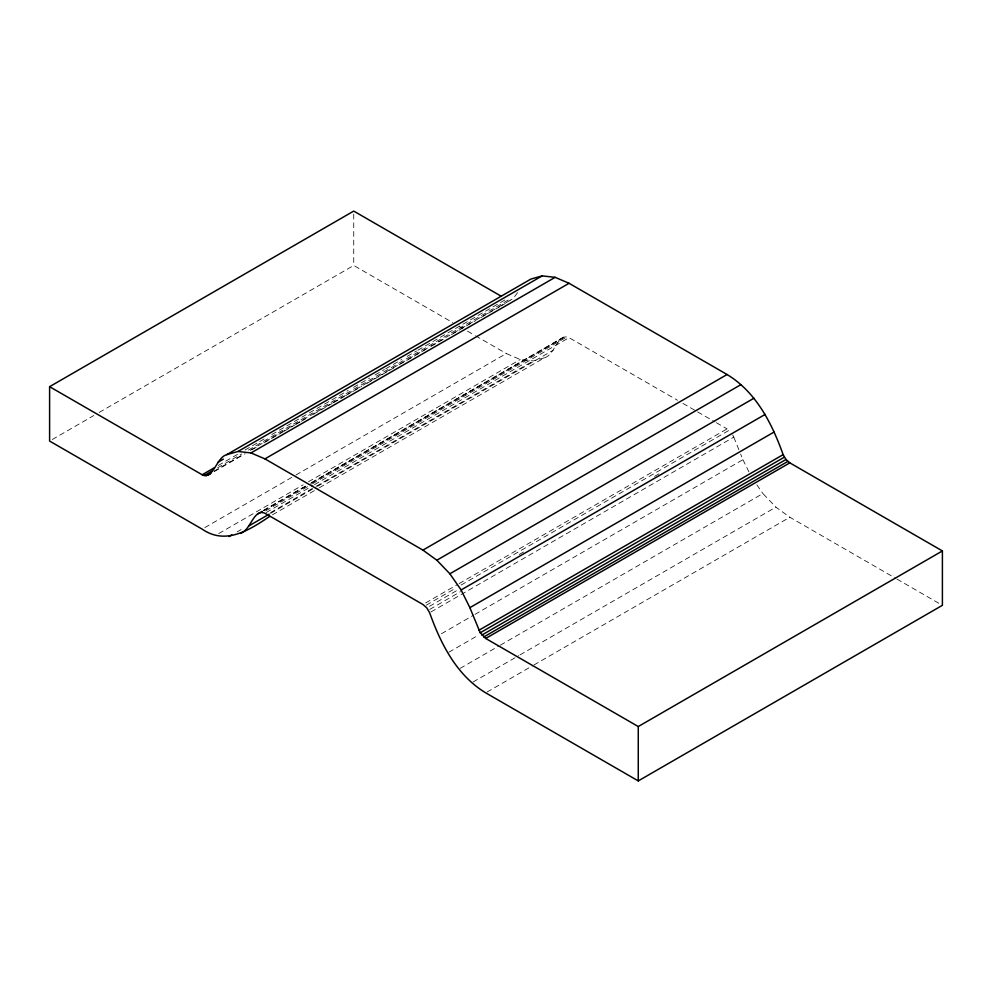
<?xml version="1.0" encoding="UTF-8"?>
<svg xmlns="http://www.w3.org/2000/svg" width="992" height="992" viewBox="0 0 992 992"><rect width="100%" height="100%" fill="white"/><g stroke="black" fill="none" stroke-linecap="round" stroke-linejoin="round"><path stroke-width="0.74" stroke-dasharray="4.96 3.72" d="M517.576 292.665L513.013 298.691L510.148 300.229M319.387 487.729L544.472 357.777C554.826 355.186 557.715 332.506 569.061 337.664L677.536 400.284M52.278 439.506L93.818 415.524M99.175 412.436L353.735 265.459L452.774 322.636M218.24 465.484L238.34 453.877M245.036 450.008L258.441 442.271M259.78 441.502L266.476 437.633M271.833 434.533L348.204 390.439M353.561 387.351L369.644 378.064M375.001 374.976L384.375 369.557M385.727 368.788L401.797 359.501M407.154 356.413L416.541 350.994M417.88 350.226L504.965 299.944M217.546 467.877L241.664 453.952M248.372 450.083L508.288 300.018L506.304 299.162M214.049 471.175L243.71 454.175M250.22 450.294L511.674 299.46M214.322 471.498L245.136 453.704M251.832 449.835L258.528 445.966M263.884 442.878L282.646 432.041M283.985 431.272L294.711 425.084M296.05 424.316L300.068 421.984M301.407 421.216L308.103 417.347M313.46 414.259L332.221 403.422M333.56 402.653L344.274 396.465M345.625 395.684L361.696 386.409M367.052 383.309L393.849 367.846M399.218 364.746L426.014 349.283M431.371 346.183L443.424 339.227M451.472 334.577L475.577 320.652M480.946 317.564L499.695 306.726M501.034 305.958L507.743 302.089M204.848 527.595L294.612 475.763M295.951 474.994L506.304 353.549L520.217 359.513L533.225 360.952L544.472 357.777M218.761 533.56L303.168 484.828M308.524 481.728L520.217 359.513M263.488 510.334L306.367 485.584M311.724 482.484L563.617 337.057M263.574 510.644L306.454 485.894M311.81 482.794L562.365 338.148M263.76 510.657L309.306 484.356M310.657 483.575L565.217 336.61M265.62 510.855L311.166 484.555M312.505 483.786L567.077 336.809M266.265 512.492L313.162 485.41M314.501 484.642L569.061 337.664M237.125 531.898L241.143 529.579M270.618 512.566L314.836 487.035M316.175 486.266L533.225 360.952M270.531 513.397L316.088 487.097M317.428 486.328L553.238 350.188M272.49 514.798L318.048 488.498M425.618 602.938L457.771 584.375M459.11 583.606L727.074 428.891L729.058 430.342L461.094 585.044M426.262 605.157L455.737 588.144M429.462 606.323L457.597 590.079M519.225 554.491L524.594 551.403M654.546 476.371L659.916 473.271M429.734 609.41L460.548 591.616M430.974 611.94L733.782 437.112L732.53 434.583M441.44 633.739L473.593 615.176M474.945 614.395L742.909 459.693L740.627 454.051M448.868 652.215L478.342 635.202M460.114 668.385L498.976 645.953M500.315 645.172L762.922 493.557L775.918 507.135L789.83 517.241L895.565 578.274M473.122 681.963L518.68 655.662M520.019 654.881L775.918 507.135M487.035 692.056L532.592 665.756M533.932 664.987L789.83 517.241M682.893 403.384L696.272 411.11M697.612 411.891L715.021 421.935M716.36 422.704L727.074 428.891M459.47 326.504L462.148 328.042M467.492 331.142L474.188 334.998M475.528 335.78L506.304 353.549M896.904 579.055L942.4 605.318M756.859 484.852L762.922 493.557M742.909 459.693L748.972 471.944M733.782 437.112L740.057 452.637M353.735 214.111L353.735 265.459"/><path stroke-width="1.49" d="M240.337 533.361C250.691 530.782 253.58 508.102 264.926 513.261L422.939 604.488L426.783 607.873L429.635 612.709C440.696 643.684 456.58 675.254 485.696 692.838L638.265 780.915L942.4 605.318L942.4 550.944L789.83 462.867L785.986 459.482L783.134 454.634C772.074 423.671 756.189 392.1 727.074 374.517L569.061 283.29L555.148 277.326L542.153 275.888L530.894 279.062L226.759 454.658C216.405 457.238 213.516 479.917 202.17 474.759L49.6 386.682L49.6 441.056L202.17 529.133C225.742 545.464 249.451 530.001 269.812 516.348M49.6 386.682L353.735 211.085L500.948 296.075M217.992 462.247L223.349 459.147M226.759 454.658L238.006 451.472L542.153 275.888M202.17 474.759L214.222 467.802M204.154 475.614L212.189 470.977M206.014 475.813L211.37 472.725M207.613 475.366L210.292 473.816M238.006 451.472L251.013 452.922L555.148 277.326M251.013 452.922L264.926 458.887L569.061 283.29M258.218 513.744L262.235 511.413M229.078 536.548L231.756 534.998M249.091 525.785L269.192 514.178M264.926 458.887L422.939 550.114L727.074 374.517M422.939 550.114L436.852 560.207L740.987 384.611M436.852 560.207L449.86 573.785L753.994 398.189M449.86 573.785L461.106 589.955L765.241 414.358M942.4 550.944L638.265 726.541L485.696 638.451L480.24 632.76L469.873 607.662L774.008 432.066M478.987 630.23L783.134 454.634M480.24 632.76L784.387 457.163M481.852 635.078L785.986 459.482M483.712 637.013L787.846 461.416M485.696 638.451L789.83 462.867M461.106 589.955L469.873 607.662M638.265 726.541L638.265 780.915"/></g></svg>
